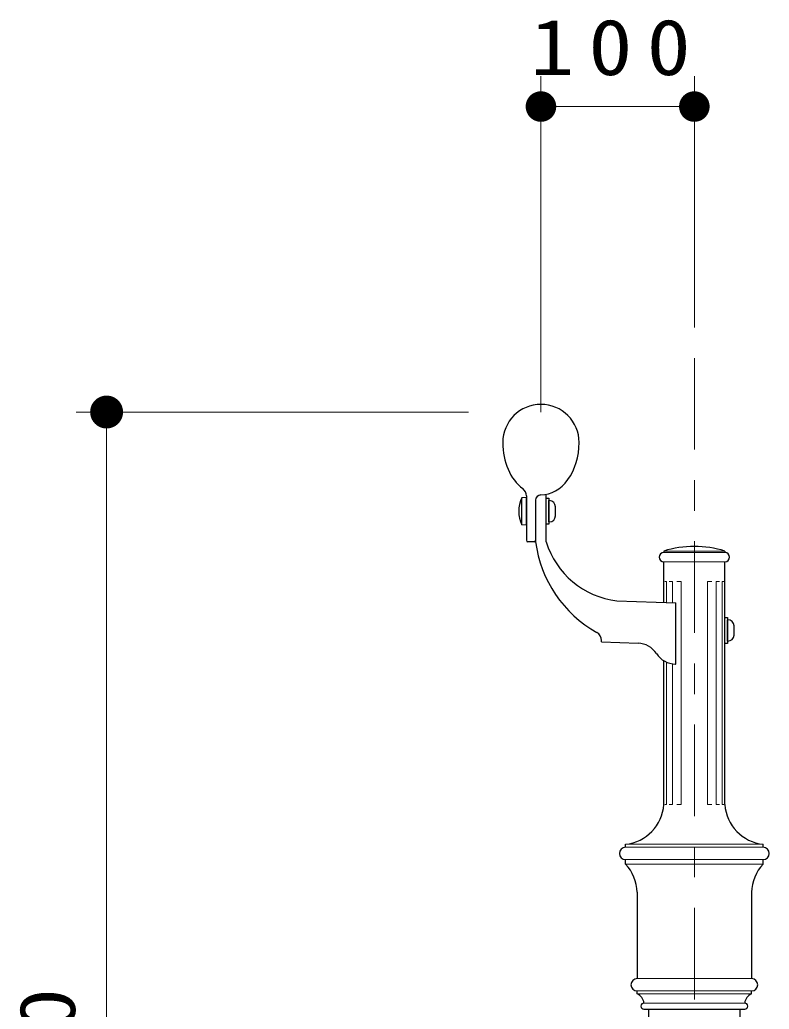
# Model space of a CAD drawing. Units: millimetres on the paper, scale 1:20. Extents: x -365 to 0, y 0 to 257.
# Drawn here: x -56.42 to -31.9, y 114.02 to 146.41 of the extents above; entities that cross this region are included whole.
import ezdxf

# ---------------------------------------------------------------- set-up
doc = ezdxf.new("R2010")
doc.units = ezdxf.units.MM
doc.linetypes.add('USER2', pattern=[6, 3, -1, 1, -1])
doc.layers.add('1_20', color=3, linetype='Continuous', lineweight=25)
doc.styles.add('ＭＳ ゴシック', font='')
doc.styles.get('ＭＳ ゴシック').set_extended_font_data('MS Gothic')

# ---------------------------------------------------------------- blocks, each defined once
blk = doc.blocks.new('filled_dot')
at = {"color": 0, "linetype": 'Continuous', "lineweight": -2, "const_width": 1.25}
blk.add_lwpolyline([(-0.625, 0, 1), (0.625, 0, 1)], format="xyb", close=True, dxfattribs=at)

msp = doc.modelspace()

# ---------------------------------------------------------------- linework, layer by layer
at = {"layer": '1_20', "color": 7, "lineweight": 13}
for p, q in [((-39.368, 133.567), (-39.368, 144.567)), ((-34.348, 136.335), (-34.348, 144.567)), ((-39.368, 143.567), (-34.348, 143.567)), ((-41.744, 133.567), (-54.583, 133.567)), ((-53.583, 91.067), (-53.583, 133.567)), ((-33.348, 129.017), (-35.348, 129.017)), ((-33.348, 128.967), (-35.348, 128.967)), ((-33.348, 128.667), (-35.348, 128.667)), ((-33.348, 128.667), (-35.348, 128.667)), ((-35.259, 128.017), (-35.314, 128.017)), ((-35.259, 127.328), (-35.259, 128.017)), ((-35.064, 128.017), (-35.17, 128.017)), ((-35.064, 127.321), (-35.064, 128.017)), ((-34.775, 128.017), (-34.924, 128.017)), ((-34.775, 120.717), (-34.775, 128.017)), ((-33.921, 120.717), (-33.921, 128.017)), ((-33.921, 128.017), (-33.772, 128.017)), ((-33.632, 125.32), (-33.632, 128.017)), ((-33.632, 128.017), (-33.526, 128.017)), ((-33.437, 128.017), (-33.382, 128.017)), ((-33.437, 120.717), (-33.437, 128.017)), ((-35.259, 120.717), (-35.259, 125.379)), ((-35.064, 120.717), (-35.064, 125.324)), ((-33.632, 120.717), (-33.632, 125.32)), ((-35.259, 120.717), (-35.314, 120.717)), ((-35.064, 120.717), (-35.17, 120.717)), ((-34.775, 120.717), (-34.924, 120.717)), ((-33.921, 120.717), (-33.772, 120.717)), ((-33.632, 120.717), (-33.526, 120.717)), ((-33.437, 120.717), (-33.382, 120.717)), ((-32.098, 119.417), (-36.598, 119.417)), ((-36.598, 119.317), (-32.098, 119.317)), ((-36.598, 118.917), (-32.098, 118.917)), ((-36.598, 118.767), (-32.098, 118.767)), ((-36.223, 115.017), (-32.473, 115.017)), ((-36.223, 114.617), (-32.473, 114.617)), ((-32.473, 114.517), (-36.223, 114.517)), ((-35.998, 114.217), (-32.698, 114.217))]:
    msp.add_line(p, q, dxfattribs=at)
at = {"layer": '1_20', "color": 7, "linetype": 'USER2', "lineweight": 13}
msp.add_line((-34.348, 135.335), (-34.348, 61.141), dxfattribs=at)
at = {"layer": '1_20'}
for p, q in [((-39.193, 129.317), (-39.193, 130.871)), ((-39.843, 130.767), (-39.993, 130.763)), ((-39.993, 129.871), (-39.993, 130.763)), ((-39.843, 130.82), (-39.843, 129.367)), ((-39.843, 129.867), (-39.843, 130.767)), ((-39.843, 129.967), (-39.843, 130.667)), ((-39.543, 130.679), (-39.543, 129.317)), ((-39.193, 130.742), (-39.113, 130.742)), ((-39.113, 130.742), (-39.113, 129.892)), ((-39.093, 130.667), (-39.113, 130.667)), ((-39.113, 129.967), (-39.113, 130.667)), ((-40.093, 130.317), (-40.084, 130.317)), ((-40.084, 130.192), (-40.084, 130.442)), ((-38.893, 130.167), (-38.893, 130.467)), ((-39.113, 129.892), (-39.193, 129.892)), ((-39.093, 129.967), (-39.113, 129.967)), ((-39.843, 129.867), (-39.993, 129.871)), ((-39.593, 129.317), (-39.793, 129.317)), ((-35.348, 129.017), (-35.348, 128.967)), ((-33.348, 129.017), (-33.348, 128.967)), ((-35.348, 127.332), (-35.348, 128.667)), ((-33.348, 120.717), (-33.348, 128.667)), ((-36.885, 127.39), (-34.957, 127.317)), ((-34.957, 125.317), (-34.957, 127.317)), ((-33.348, 126.842), (-33.268, 126.842)), ((-33.348, 125.992), (-33.348, 126.842)), ((-33.268, 126.842), (-33.268, 125.992)), ((-33.268, 126.802), (-33.268, 126.032)), ((-33.248, 126.767), (-33.268, 126.767)), ((-33.268, 126.067), (-33.268, 126.767)), ((-33.048, 126.267), (-33.048, 126.567)), ((-37.386, 126.046), (-37.386, 126.089)), ((-37.386, 126.046), (-36.19, 126)), ((-33.248, 126.067), (-33.268, 126.067)), ((-33.268, 125.992), (-33.348, 125.992)), ((-35.348, 120.717), (-35.348, 125.425)), ((-34.96, 125.317), (-34.957, 125.317)), ((-36.598, 119.317), (-36.598, 119.417)), ((-32.098, 119.317), (-32.098, 119.417)), ((-36.598, 118.767), (-36.598, 118.917)), ((-32.098, 118.767), (-32.098, 118.917)), ((-36.223, 117.844), (-36.223, 117.814)), ((-36.223, 117.814), (-36.223, 115.017)), ((-32.473, 117.844), (-32.473, 115.017)), ((-36.223, 114.517), (-36.223, 114.617)), ((-32.473, 114.517), (-32.473, 114.617)), ((-35.998, 114.017), (-32.698, 114.017)), ((-35.848, 114.017), (-35.848, 71.067)), ((-32.848, 71.067), (-32.848, 114.017))]:
    msp.add_line(p, q, dxfattribs=at)
for centre, radius, start, end in [((-39.368, 132.567), 1.25, 0, 180), ((-40.143, 130.82), 0.3, 0, 53.378), ((-39.048, 130.317), 1.045, 154.7288, 205.2712), ((-39.368, 130.679), 0.175, 93, 180), ((-39.093, 130.467), 0.2, 0, 90), ((-39.093, 130.167), 0.2, 270, 0), ((-39.793, 129.367), 0.05, 180, 270), ((-39.593, 129.367), 0.05, 270, 0), ((-35.577, 129.836), 4, 187.4588, 240.664), ((-36.564, 130.121), 2.75, 197.0152, 263.2948), ((-35.348, 128.817), 0.15, 90, 270), ((-34.348, 125.758), 3.408, 90, 107.0615), ((-34.348, 125.758), 3.408, 72.9385, 90), ((-33.348, 128.817), 0.15, 270, 90), ((-33.248, 126.567), 0.2, 0, 90), ((-37.686, 126.089), 0.3, 0, 60.1063), ((-36.219, 125.251), 0.75, 32.9536, 87.8158), ((-33.248, 126.267), 0.2, 270, 0), ((-34.96, 126.067), 0.75, 212.9536, 270), ((-36.745, 120.809), 1.4, 276.0254, 356.2212), ((-31.951, 120.809), 1.4, 183.7788, 263.9746), ((-36.598, 119.117), 0.2, 90, 270), ((-32.098, 119.117), 0.2, 270, 90), ((-37.623, 117.813), 1.4, 1.294, 42.9551), ((-31.074, 117.813), 1.4, 137.0449, 178.706), ((-36.223, 114.817), 0.2, 90, 270), ((-32.473, 114.817), 0.2, 270, 90), ((-36.347, 114.189), 0.35, 4.4775, 69.2623), ((-32.349, 114.189), 0.35, 110.7377, 175.5225), ((-35.998, 114.117), 0.1, 90, 270), ((-32.698, 114.117), 0.1, 270, 90)]:
    msp.add_arc(centre, radius, start, end, dxfattribs=at)
for start_param, end_param in [(4.712389, 5.786138), (6.283185, 7.853982)]:
    msp.add_ellipse((-39.368, 132.567), major_axis=(0, -1.713), ratio=0.729857, start_param=start_param, end_param=end_param, dxfattribs=at)

# ---------------------------------------------------------------- block references
at = {"layer": '1_20', "color": 7, "lineweight": 13, "xscale": 0.4, "yscale": 0.4}
msp.add_blockref('filled_dot', (-39.368, 143.567), dxfattribs=at)
at = {"layer": '1_20', "color": 7, "lineweight": 13}
for p, xscale, yscale, rotation in [((-34.348, 143.567), 0.4, 0.4, 180), ((-53.583, 133.567), 0.431, 0.431, 270)]:
    msp.add_blockref('filled_dot', p, dxfattribs=dict(at, xscale=xscale, yscale=yscale, rotation=rotation))

# ---------------------------------------------------------------- texts
at = {"layer": '1_20', "color": 7, "insert": (-36.858, 144.567), "char_height": 1.833, "attachment_point": 8, "style": 'ＭＳ ゴシック'}
msp.add_mtext('\\T1.33;\\W1.15;100', dxfattribs=at)
at = {"layer": '1_20', "color": 7, "insert": (-54.583, 112.317), "char_height": 1.833, "attachment_point": 8, "rotation": 90, "style": 'ＭＳ ゴシック'}
msp.add_mtext('\\T1.33;\\W1.15;850', dxfattribs=at)

doc.saveas('drawing.dxf')
